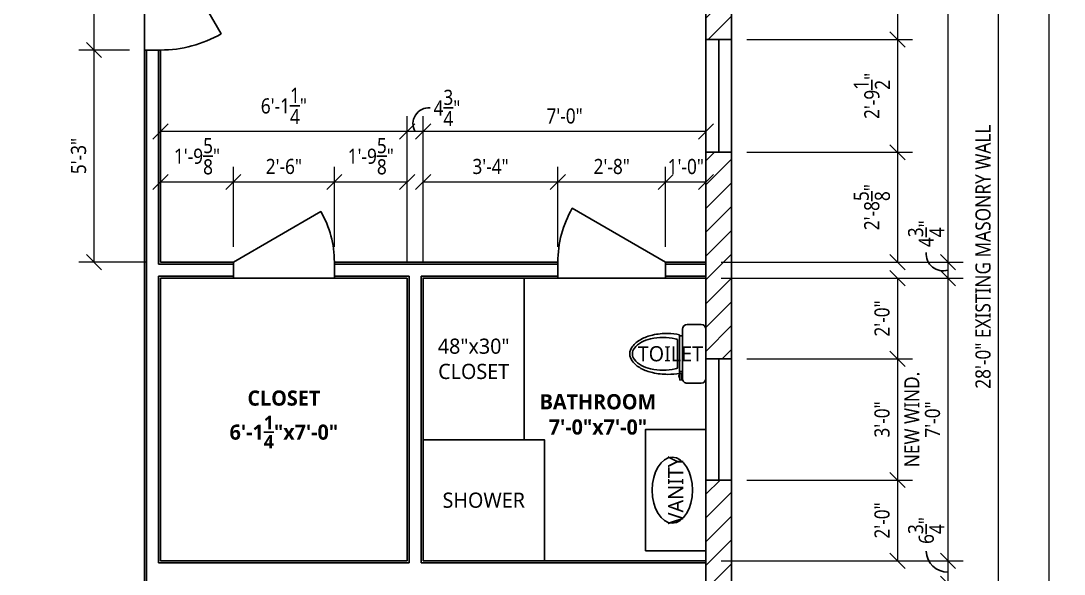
# Model space of a CAD drawing. Header units: inches. Extents: x -195 to 2392, y -698 to 1187.
# Drawn here: x 196.9 to 506.8, y 319.7 to 484 of the extents above; entities that cross this region are included whole.
import ezdxf

# ---------------------------------------------------------------- set-up
doc = ezdxf.new("R2010")
doc.units = ezdxf.units.IN
doc.header["$LTSCALE"] = 35
doc.header["$MEASUREMENT"] = 0
doc.layers.get('Defpoints').update_dxf_attribs({"color": 4})
for name, color, linetype in [('Appliances', 7, 'Continuous'), ('Dimensions', 7, 'Continuous'), ('Walls CMU', 7, 'Continuous'), ('Walls CMU Hatch', 12, 'Continuous'), ('Walls Stud', 7, 'Continuous')]:
    doc.layers.add(name, color=color, linetype=linetype)
doc.styles.add(".25'' Scale", font='segoeui.ttf', dxfattribs={"width": 0.875, "height": 4.5})
doc.dimstyles.new('4 - 1-4 in.', dxfattribs={"dimtxt": 4.5, "dimasz": 4.5, "dimexe": 4.5, "dimexo": 4.5, "dimgap": 2.25, "dimtad": 1, "dimdec": 6, "dimzin": 3, "dimdsep": 46, "dimlunit": 4, "dimtxsty": ".25'' Scale", "dimblk": 'OBLIQUE', "dimcen": 4.5, "dimclrd": 256, "dimclre": 256, "dimclrt": 256, "dimadec": 0, "dimazin": 0, "dimtfac": 1, "dimtdec": 6, "dimtofl": 0, "dimtmove": 2, "dimatfit": 3, "dimfxl": 1, "dimtolj": 1, "dimtzin": 0, "dimlwd": 5, "dimlwe": 5, "dimarcsym": 0})

# ---------------------------------------------------------------- blocks, each defined once
blk = doc.blocks.new('_Oblique')
at = {"color": 0, "linetype": 'ByBlock', "lineweight": -2}
blk.add_line((-0.5, -0.5), (0.5, 0.5), dxfattribs=at)
blk = doc.blocks.new('*D22')
at = {"layer": 'Defpoints', "color": 0, "transparency": 16777216}
for p in [(408, 582), (408, 0), (502.26, 0)]:
    blk.add_point(p, dxfattribs=at)
at = {"layer": 'Dimensions', "lineweight": 5, "transparency": 16777216}
for p, q in [((412.5, 582), (506.76, 582)), ((502.26, 582), (502.26, 0)), ((412.5, 0), (506.76, 0))]:
    blk.add_line(p, q, dxfattribs=at)
at = {"layer": 'Dimensions', "lineweight": 5, "transparency": 16777216, "xscale": 4.5, "yscale": 4.5, "zscale": 4.5}
for p, rotation in [((502.26, 582), 90), ((502.26, 0), 270)]:
    blk.add_blockref('_Oblique', p, dxfattribs=dict(at, rotation=rotation))
at = {"layer": 'Dimensions', "transparency": 16777216, "insert": (497.68, 291), "char_height": 4.5, "attachment_point": 5, "rotation": 90, "style": ".25'' Scale"}
blk.add_mtext('\\A1;48\'-6" OVERALL', dxfattribs=at)
blk = doc.blocks.new('*D24')
at = {"layer": 'Defpoints', "color": 0, "transparency": 16777216}
for p in [(408, 582), (487.26, 582), (408, 246)]:
    blk.add_point(p, dxfattribs=at)
at = {"layer": 'Dimensions', "lineweight": 5, "transparency": 16777216}
for p, q in [((412.5, 582), (491.76, 582)), ((487.26, 246), (487.26, 582)), ((412.5, 246), (491.76, 246))]:
    blk.add_line(p, q, dxfattribs=at)
at = {"layer": 'Dimensions', "lineweight": 5, "transparency": 16777216, "xscale": 4.5, "yscale": 4.5, "zscale": 4.5}
for p, rotation in [((487.26, 582), 90), ((487.26, 246), 270)]:
    blk.add_blockref('_Oblique', p, dxfattribs=dict(at, rotation=rotation))
at = {"layer": 'Dimensions', "transparency": 16777216, "insert": (482.68, 414), "char_height": 4.5, "attachment_point": 5, "rotation": 90, "style": ".25'' Scale"}
blk.add_mtext('\\A1;28\'-0" EXISTING MASONRY WALL', dxfattribs=at)
blk = doc.blocks.new('*D26')
at = {"layer": 'Defpoints', "color": 0, "transparency": 16777216}
for p in [(400.38, 574.38), (400.38, 412.38), (472.26, 412.38)]:
    blk.add_point(p, dxfattribs=at)
at = {"layer": 'Dimensions', "lineweight": 5, "transparency": 16777216}
for p, q in [((404.88, 574.38), (476.76, 574.38)), ((472.26, 574.38), (472.26, 412.38)), ((404.88, 412.38), (476.76, 412.38))]:
    blk.add_line(p, q, dxfattribs=at)
at = {"layer": 'Dimensions', "lineweight": 5, "transparency": 16777216, "xscale": 4.5, "yscale": 4.5, "zscale": 4.5}
for p, rotation in [((472.26, 574.38), 90), ((472.26, 412.38), 270)]:
    blk.add_blockref('_Oblique', p, dxfattribs=dict(at, rotation=rotation))
at = {"layer": 'Dimensions', "transparency": 16777216, "insert": (467.67, 493.37), "char_height": 4.5, "attachment_point": 5, "rotation": 90, "style": ".25'' Scale"}
blk.add_mtext('\\A1;13\'-6"', dxfattribs=at)
blk = doc.blocks.new('*D27')
at = {"layer": 'Defpoints', "color": 0, "transparency": 16777216}
for p in [(400.38, 412.38), (400.38, 407.63), (472.26, 407.63)]:
    blk.add_point(p, dxfattribs=at)
at = {"layer": 'Dimensions', "lineweight": 5, "transparency": 16777216}
for p, q in [((404.88, 412.38), (476.76, 412.38)), ((472.26, 412.38), (472.26, 407.63)), ((404.88, 407.63), (476.76, 407.63))]:
    blk.add_line(p, q, dxfattribs=at)
at = {"layer": 'Dimensions', "lineweight": 5, "transparency": 16777216, "xscale": 4.5, "yscale": 4.5, "zscale": 4.5}
for p, rotation in [((472.26, 412.38), 90), ((472.26, 407.63), 270)]:
    blk.add_blockref('_Oblique', p, dxfattribs=dict(at, rotation=rotation))
at = {"layer": 'Dimensions', "transparency": 16777216, "insert": (465.8, 420.81), "char_height": 4.5, "attachment_point": 5, "rotation": 90, "style": ".25'' Scale"}
blk.add_mtext('\\A1;4{\\H1x;\\S3/4;}"', dxfattribs=at)
blk = doc.blocks.new('*D28')
at = {"layer": 'Defpoints', "color": 0, "transparency": 16777216}
for p in [(400.38, 407.63), (400.38, 323.63), (472.26, 323.63)]:
    blk.add_point(p, dxfattribs=at)
at = {"layer": 'Dimensions', "lineweight": 5, "transparency": 16777216}
for p, q in [((404.88, 407.63), (476.76, 407.63)), ((472.26, 407.63), (472.26, 323.63)), ((404.88, 323.63), (476.76, 323.63))]:
    blk.add_line(p, q, dxfattribs=at)
at = {"layer": 'Dimensions', "lineweight": 5, "transparency": 16777216, "xscale": 4.5, "yscale": 4.5, "zscale": 4.5}
for p, rotation in [((472.26, 407.63), 90), ((472.26, 323.63), 270)]:
    blk.add_blockref('_Oblique', p, dxfattribs=dict(at, rotation=rotation))
at = {"layer": 'Dimensions', "transparency": 16777216, "insert": (467.68, 365.62), "char_height": 4.5, "attachment_point": 5, "rotation": 90, "style": ".25'' Scale"}
blk.add_mtext('\\A1;7\'-0"', dxfattribs=at)
blk = doc.blocks.new('*D29')
at = {"layer": 'Defpoints', "color": 0, "transparency": 16777216}
for p in [(400.38, 323.63), (400.38, 316.88), (472.26, 316.88)]:
    blk.add_point(p, dxfattribs=at)
at = {"layer": 'Dimensions', "lineweight": 5, "transparency": 16777216}
for p, q in [((404.88, 323.63), (476.76, 323.63)), ((472.26, 323.63), (472.26, 316.88)), ((404.88, 316.88), (476.76, 316.88))]:
    blk.add_line(p, q, dxfattribs=at)
at = {"layer": 'Dimensions', "lineweight": 5, "transparency": 16777216, "xscale": 4.5, "yscale": 4.5, "zscale": 4.5}
for p, rotation in [((472.26, 323.63), 90), ((472.26, 316.88), 270)]:
    blk.add_blockref('_Oblique', p, dxfattribs=dict(at, rotation=rotation))
at = {"layer": 'Dimensions', "transparency": 16777216, "insert": (465.8, 332.64), "char_height": 4.5, "attachment_point": 5, "rotation": 90, "style": ".25'' Scale"}
blk.add_mtext('\\A1;6{\\H1x;\\S3/4;}"', dxfattribs=at)
blk = doc.blocks.new('*D59')
at = {"layer": 'Defpoints', "color": 0, "transparency": 16777216}
for p in [(400.38, 407.63), (408, 383.63), (457.26, 383.63)]:
    blk.add_point(p, dxfattribs=at)
at = {"layer": 'Dimensions', "lineweight": 5, "transparency": 16777216}
for p, q in [((404.88, 407.63), (461.76, 407.63)), ((457.26, 407.63), (457.26, 383.63)), ((412.5, 383.63), (461.76, 383.63))]:
    blk.add_line(p, q, dxfattribs=at)
at = {"layer": 'Dimensions', "lineweight": 5, "transparency": 16777216, "xscale": 4.5, "yscale": 4.5, "zscale": 4.5}
for p, rotation in [((457.26, 407.63), 90), ((457.26, 383.63), 270)]:
    blk.add_blockref('_Oblique', p, dxfattribs=dict(at, rotation=rotation))
at = {"layer": 'Dimensions', "transparency": 16777216, "insert": (452.68, 395.63), "char_height": 4.5, "attachment_point": 5, "rotation": 90, "style": ".25'' Scale"}
blk.add_mtext('\\A1;2\'-0"', dxfattribs=at)
blk = doc.blocks.new('*D60')
at = {"layer": 'Defpoints', "color": 0, "transparency": 16777216}
for p in [(408, 383.63), (408, 347.63), (457.26, 347.63)]:
    blk.add_point(p, dxfattribs=at)
at = {"layer": 'Dimensions', "lineweight": 5, "transparency": 16777216}
for p, q in [((412.5, 383.63), (461.76, 383.63)), ((457.26, 383.63), (457.26, 347.63)), ((412.5, 347.63), (461.76, 347.63))]:
    blk.add_line(p, q, dxfattribs=at)
at = {"layer": 'Dimensions', "lineweight": 5, "transparency": 16777216, "xscale": 4.5, "yscale": 4.5, "zscale": 4.5}
for p, rotation in [((457.26, 383.63), 90), ((457.26, 347.63), 270)]:
    blk.add_blockref('_Oblique', p, dxfattribs=dict(at, rotation=rotation))
at = {"layer": 'Dimensions', "transparency": 16777216, "insert": (452.68, 365.63), "char_height": 4.5, "attachment_point": 5, "rotation": 90, "style": ".25'' Scale"}
blk.add_mtext('\\A1;3\'-0"', dxfattribs=at)
blk = doc.blocks.new('*D61')
at = {"layer": 'Defpoints', "color": 0, "transparency": 16777216}
for p in [(408, 347.63), (400.38, 323.63), (457.26, 323.63)]:
    blk.add_point(p, dxfattribs=at)
at = {"layer": 'Dimensions', "lineweight": 5, "transparency": 16777216}
for p, q in [((412.5, 347.63), (461.76, 347.63)), ((457.26, 347.63), (457.26, 323.63)), ((404.88, 323.63), (461.76, 323.63))]:
    blk.add_line(p, q, dxfattribs=at)
at = {"layer": 'Dimensions', "lineweight": 5, "transparency": 16777216, "xscale": 4.5, "yscale": 4.5, "zscale": 4.5}
for p, rotation in [((457.26, 347.63), 90), ((457.26, 323.63), 270)]:
    blk.add_blockref('_Oblique', p, dxfattribs=dict(at, rotation=rotation))
at = {"layer": 'Dimensions', "transparency": 16777216, "insert": (452.68, 335.63), "char_height": 4.5, "attachment_point": 5, "rotation": 90, "style": ".25'' Scale"}
blk.add_mtext('\\A1;2\'-0"', dxfattribs=at)
blk = doc.blocks.new('*D96')
at = {"layer": 'Defpoints', "color": 0, "transparency": 16777216}
for p in [(233.63, 511.38), (218.6, 475.38), (233.63, 475.38)]:
    blk.add_point(p, dxfattribs=at)
at = {"layer": 'Dimensions', "lineweight": 5, "transparency": 16777216}
for p, q in [((229.13, 511.38), (214.1, 511.38)), ((218.6, 511.38), (218.6, 475.38)), ((229.13, 475.38), (214.1, 475.38))]:
    blk.add_line(p, q, dxfattribs=at)
at = {"layer": 'Dimensions', "lineweight": 5, "transparency": 16777216, "xscale": 4.5, "yscale": 4.5, "zscale": 4.5}
for p, rotation in [((218.6, 511.38), 90), ((218.6, 475.38), 270)]:
    blk.add_blockref('_Oblique', p, dxfattribs=dict(at, rotation=rotation))
at = {"layer": 'Dimensions', "transparency": 16777216, "insert": (214.03, 493.38), "char_height": 4.5, "attachment_point": 5, "rotation": 90, "style": ".25'' Scale"}
blk.add_mtext('\\A1;3\'-0"', dxfattribs=at)
blk = doc.blocks.new('*D97')
at = {"layer": 'Defpoints', "color": 0, "transparency": 16777216}
for p in [(233.63, 475.38), (218.6, 412.38), (238.38, 412.38)]:
    blk.add_point(p, dxfattribs=at)
at = {"layer": 'Dimensions', "lineweight": 5, "transparency": 16777216}
for p, q in [((229.13, 475.38), (214.1, 475.38)), ((218.6, 475.38), (218.6, 412.38)), ((233.88, 412.38), (214.1, 412.38))]:
    blk.add_line(p, q, dxfattribs=at)
at = {"layer": 'Dimensions', "lineweight": 5, "transparency": 16777216, "xscale": 4.5, "yscale": 4.5, "zscale": 4.5}
for p, rotation in [((218.6, 475.38), 90), ((218.6, 412.38), 270)]:
    blk.add_blockref('_Oblique', p, dxfattribs=dict(at, rotation=rotation))
at = {"layer": 'Dimensions', "transparency": 16777216, "insert": (214.03, 443.88), "char_height": 4.5, "attachment_point": 5, "rotation": 90, "style": ".25'' Scale"}
blk.add_mtext('\\A1;5\'-3"', dxfattribs=at)
blk = doc.blocks.new('*D98')
at = {"layer": 'Defpoints', "color": 0, "transparency": 16777216}
for p in [(260, 436.19), (238.38, 412.38), (260, 412.38)]:
    blk.add_point(p, dxfattribs=at)
at = {"layer": 'Dimensions', "lineweight": 5, "transparency": 16777216}
for p, q in [((238.38, 416.88), (238.38, 440.69)), ((260, 416.88), (260, 440.69)), ((238.38, 436.19), (260, 436.19))]:
    blk.add_line(p, q, dxfattribs=at)
at = {"layer": 'Dimensions', "lineweight": 5, "transparency": 16777216, "xscale": 4.5, "yscale": 4.5, "zscale": 4.5, "rotation": 180}
blk.add_blockref('_Oblique', (238.38, 436.19), dxfattribs=at)
at = {"layer": 'Dimensions', "lineweight": 5, "transparency": 16777216, "xscale": 4.5, "yscale": 4.5, "zscale": 4.5}
blk.add_blockref('_Oblique', (260, 436.19), dxfattribs=at)
at = {"layer": 'Dimensions', "transparency": 16777216, "insert": (249.19, 443.84), "char_height": 4.5, "attachment_point": 5, "style": ".25'' Scale"}
blk.add_mtext('\\A1;1\'-9{\\H1x;\\S5/8;}"', dxfattribs=at)
blk = doc.blocks.new('*D99')
at = {"layer": 'Defpoints', "color": 0, "transparency": 16777216}
for p in [(290, 436.19), (260, 412.38), (290, 412.38)]:
    blk.add_point(p, dxfattribs=at)
at = {"layer": 'Dimensions', "lineweight": 5, "transparency": 16777216}
for p, q in [((260, 416.88), (260, 440.69)), ((290, 416.88), (290, 440.69)), ((260, 436.19), (290, 436.19))]:
    blk.add_line(p, q, dxfattribs=at)
at = {"layer": 'Dimensions', "lineweight": 5, "transparency": 16777216, "xscale": 4.5, "yscale": 4.5, "zscale": 4.5, "rotation": 180}
blk.add_blockref('_Oblique', (260, 436.19), dxfattribs=at)
at = {"layer": 'Dimensions', "lineweight": 5, "transparency": 16777216, "xscale": 4.5, "yscale": 4.5, "zscale": 4.5}
blk.add_blockref('_Oblique', (290, 436.19), dxfattribs=at)
at = {"layer": 'Dimensions', "transparency": 16777216, "insert": (275, 440.77), "char_height": 4.5, "attachment_point": 5, "style": ".25'' Scale"}
blk.add_mtext('\\A1;2\'-6"', dxfattribs=at)
blk = doc.blocks.new('*D100')
at = {"layer": 'Defpoints', "color": 0, "transparency": 16777216}
for p in [(311.62, 436.19), (290, 412.38), (311.62, 407.62)]:
    blk.add_point(p, dxfattribs=at)
at = {"layer": 'Dimensions', "lineweight": 5, "transparency": 16777216}
for p, q in [((290, 416.88), (290, 440.69)), ((311.62, 412.12), (311.62, 440.69)), ((290, 436.19), (311.62, 436.19))]:
    blk.add_line(p, q, dxfattribs=at)
at = {"layer": 'Dimensions', "lineweight": 5, "transparency": 16777216, "xscale": 4.5, "yscale": 4.5, "zscale": 4.5, "rotation": 180}
blk.add_blockref('_Oblique', (290, 436.19), dxfattribs=at)
at = {"layer": 'Dimensions', "lineweight": 5, "transparency": 16777216, "xscale": 4.5, "yscale": 4.5, "zscale": 4.5}
blk.add_blockref('_Oblique', (311.62, 436.19), dxfattribs=at)
at = {"layer": 'Dimensions', "transparency": 16777216, "insert": (300.81, 443.84), "char_height": 4.5, "attachment_point": 5, "style": ".25'' Scale"}
blk.add_mtext('\\A1;1\'-9{\\H1x;\\S5/8;}"', dxfattribs=at)
blk = doc.blocks.new('*D101')
at = {"layer": 'Defpoints', "color": 0, "transparency": 16777216}
for p in [(356.38, 436.19), (356.38, 412.38), (316.38, 407.62)]:
    blk.add_point(p, dxfattribs=at)
at = {"layer": 'Dimensions', "lineweight": 5, "transparency": 16777216}
for p, q in [((316.38, 412.12), (316.38, 440.69)), ((356.38, 416.88), (356.38, 440.69)), ((316.38, 436.19), (356.38, 436.19))]:
    blk.add_line(p, q, dxfattribs=at)
at = {"layer": 'Dimensions', "lineweight": 5, "transparency": 16777216, "xscale": 4.5, "yscale": 4.5, "zscale": 4.5, "rotation": 180}
blk.add_blockref('_Oblique', (316.38, 436.19), dxfattribs=at)
at = {"layer": 'Dimensions', "lineweight": 5, "transparency": 16777216, "xscale": 4.5, "yscale": 4.5, "zscale": 4.5}
blk.add_blockref('_Oblique', (356.38, 436.19), dxfattribs=at)
at = {"layer": 'Dimensions', "transparency": 16777216, "insert": (336.38, 440.77), "char_height": 4.5, "attachment_point": 5, "style": ".25'' Scale"}
blk.add_mtext('\\A1;3\'-4"', dxfattribs=at)
blk = doc.blocks.new('*D102')
at = {"layer": 'Defpoints', "color": 0, "transparency": 16777216}
for p in [(388.38, 436.19), (356.38, 412.38), (388.38, 412.38)]:
    blk.add_point(p, dxfattribs=at)
at = {"layer": 'Dimensions', "lineweight": 5, "transparency": 16777216}
for p, q in [((356.38, 416.88), (356.38, 440.69)), ((388.38, 416.88), (388.38, 440.69)), ((356.38, 436.19), (388.38, 436.19))]:
    blk.add_line(p, q, dxfattribs=at)
at = {"layer": 'Dimensions', "lineweight": 5, "transparency": 16777216, "xscale": 4.5, "yscale": 4.5, "zscale": 4.5, "rotation": 180}
blk.add_blockref('_Oblique', (356.38, 436.19), dxfattribs=at)
at = {"layer": 'Dimensions', "lineweight": 5, "transparency": 16777216, "xscale": 4.5, "yscale": 4.5, "zscale": 4.5}
blk.add_blockref('_Oblique', (388.38, 436.19), dxfattribs=at)
at = {"layer": 'Dimensions', "transparency": 16777216, "insert": (372.38, 440.76), "char_height": 4.5, "attachment_point": 5, "style": ".25'' Scale"}
blk.add_mtext('\\A1;2\'-8"', dxfattribs=at)
blk = doc.blocks.new('*D103')
at = {"layer": 'Defpoints', "color": 0, "transparency": 16777216}
for p in [(400.38, 436.19), (388.38, 412.38), (400.38, 412.38)]:
    blk.add_point(p, dxfattribs=at)
at = {"layer": 'Dimensions', "lineweight": 5, "transparency": 16777216}
for p, q in [((388.38, 416.88), (388.38, 440.69)), ((400.38, 416.88), (400.38, 440.69)), ((388.38, 436.19), (400.38, 436.19))]:
    blk.add_line(p, q, dxfattribs=at)
at = {"layer": 'Dimensions', "lineweight": 5, "transparency": 16777216, "xscale": 4.5, "yscale": 4.5, "zscale": 4.5, "rotation": 180}
blk.add_blockref('_Oblique', (388.38, 436.19), dxfattribs=at)
at = {"layer": 'Dimensions', "lineweight": 5, "transparency": 16777216, "xscale": 4.5, "yscale": 4.5, "zscale": 4.5}
blk.add_blockref('_Oblique', (400.38, 436.19), dxfattribs=at)
at = {"layer": 'Dimensions', "transparency": 16777216, "insert": (394.38, 440.75), "char_height": 4.5, "attachment_point": 5, "style": ".25'' Scale"}
blk.add_mtext('\\A1;1\'-0"', dxfattribs=at)
blk = doc.blocks.new('*D104')
at = {"layer": 'Defpoints', "color": 0, "transparency": 16777216}
for p in [(316.38, 451.19), (400.38, 412.38), (316.38, 407.62)]:
    blk.add_point(p, dxfattribs=at)
at = {"layer": 'Dimensions', "lineweight": 5, "transparency": 16777216}
for p, q in [((316.38, 412.12), (316.38, 455.69)), ((400.38, 416.88), (400.38, 455.69)), ((400.38, 451.19), (316.38, 451.19))]:
    blk.add_line(p, q, dxfattribs=at)
at = {"layer": 'Dimensions', "lineweight": 5, "transparency": 16777216, "xscale": 4.5, "yscale": 4.5, "zscale": 4.5, "rotation": 180}
blk.add_blockref('_Oblique', (316.38, 451.19), dxfattribs=at)
at = {"layer": 'Dimensions', "lineweight": 5, "transparency": 16777216, "xscale": 4.5, "yscale": 4.5, "zscale": 4.5}
blk.add_blockref('_Oblique', (400.38, 451.19), dxfattribs=at)
at = {"layer": 'Dimensions', "transparency": 16777216, "insert": (358.38, 455.77), "char_height": 4.5, "attachment_point": 5, "style": ".25'' Scale"}
blk.add_mtext('\\A1;7\'-0"', dxfattribs=at)
blk = doc.blocks.new('*D105')
at = {"layer": 'Defpoints', "color": 0, "transparency": 16777216}
for p in [(311.62, 451.19), (311.62, 407.62), (316.38, 407.62)]:
    blk.add_point(p, dxfattribs=at)
at = {"layer": 'Dimensions', "lineweight": 5, "transparency": 16777216}
for p, q in [((311.62, 412.12), (311.62, 455.69)), ((316.38, 412.12), (316.38, 455.69)), ((316.38, 451.19), (311.62, 451.19))]:
    blk.add_line(p, q, dxfattribs=at)
at = {"layer": 'Dimensions', "lineweight": 5, "transparency": 16777216, "xscale": 4.5, "yscale": 4.5, "zscale": 4.5, "rotation": 180}
blk.add_blockref('_Oblique', (311.62, 451.19), dxfattribs=at)
at = {"layer": 'Dimensions', "lineweight": 5, "transparency": 16777216, "xscale": 4.5, "yscale": 4.5, "zscale": 4.5}
blk.add_blockref('_Oblique', (316.38, 451.19), dxfattribs=at)
at = {"layer": 'Dimensions', "transparency": 16777216, "insert": (323.43, 458.18), "char_height": 4.5, "attachment_point": 5, "style": ".25'' Scale"}
blk.add_mtext('\\A1;4{\\H1x;\\S3/4;}"', dxfattribs=at)
blk = doc.blocks.new('*D106')
at = {"layer": 'Defpoints', "color": 0, "transparency": 16777216}
for p in [(238.38, 451.19), (238.38, 412.38), (311.62, 407.62)]:
    blk.add_point(p, dxfattribs=at)
at = {"layer": 'Dimensions', "lineweight": 5, "transparency": 16777216}
for p, q in [((238.38, 416.88), (238.38, 455.69)), ((311.62, 412.12), (311.62, 455.69)), ((311.62, 451.19), (238.38, 451.19))]:
    blk.add_line(p, q, dxfattribs=at)
at = {"layer": 'Dimensions', "lineweight": 5, "transparency": 16777216, "xscale": 4.5, "yscale": 4.5, "zscale": 4.5, "rotation": 180}
blk.add_blockref('_Oblique', (238.38, 451.19), dxfattribs=at)
at = {"layer": 'Dimensions', "lineweight": 5, "transparency": 16777216, "xscale": 4.5, "yscale": 4.5, "zscale": 4.5}
blk.add_blockref('_Oblique', (311.62, 451.19), dxfattribs=at)
at = {"layer": 'Dimensions', "transparency": 16777216, "insert": (275, 458.78), "char_height": 4.5, "attachment_point": 5, "style": ".25'' Scale"}
blk.add_mtext('\\A1;6\'-1{\\H1x;\\S1/4;}"', dxfattribs=at)
blk = doc.blocks.new('*D110')
at = {"layer": 'Defpoints', "color": 0, "transparency": 16777216}
for p in [(400.38, 574.38), (408, 478.5), (457.26, 478.5)]:
    blk.add_point(p, dxfattribs=at)
at = {"layer": 'Dimensions', "lineweight": 5, "transparency": 16777216}
for p, q in [((404.88, 574.38), (461.76, 574.38)), ((457.26, 574.38), (457.26, 478.5)), ((412.5, 478.5), (461.76, 478.5))]:
    blk.add_line(p, q, dxfattribs=at)
at = {"layer": 'Dimensions', "lineweight": 5, "transparency": 16777216, "xscale": 4.5, "yscale": 4.5, "zscale": 4.5}
for p, rotation in [((457.26, 574.38), 90), ((457.26, 478.5), 270)]:
    blk.add_blockref('_Oblique', p, dxfattribs=dict(at, rotation=rotation))
at = {"layer": 'Dimensions', "transparency": 16777216, "insert": (449.68, 526.44), "char_height": 4.5, "attachment_point": 5, "rotation": 90, "style": ".25'' Scale"}
blk.add_mtext('\\A1;7\'-11{\\H1x;\\S7/8;}"', dxfattribs=at)
blk = doc.blocks.new('*D111')
at = {"layer": 'Defpoints', "color": 0, "transparency": 16777216}
for p in [(408, 478.5), (408, 445), (457.26, 445)]:
    blk.add_point(p, dxfattribs=at)
at = {"layer": 'Dimensions', "lineweight": 5, "transparency": 16777216}
for p, q in [((412.5, 478.5), (461.76, 478.5)), ((457.26, 478.5), (457.26, 445)), ((412.5, 445), (461.76, 445))]:
    blk.add_line(p, q, dxfattribs=at)
at = {"layer": 'Dimensions', "lineweight": 5, "transparency": 16777216, "xscale": 4.5, "yscale": 4.5, "zscale": 4.5}
for p, rotation in [((457.26, 478.5), 90), ((457.26, 445), 270)]:
    blk.add_blockref('_Oblique', p, dxfattribs=dict(at, rotation=rotation))
at = {"layer": 'Dimensions', "transparency": 16777216, "insert": (449.63, 461.75), "char_height": 4.5, "attachment_point": 5, "rotation": 90, "style": ".25'' Scale"}
blk.add_mtext('\\A1;2\'-9{\\H1x;\\S1/2;}"', dxfattribs=at)
blk = doc.blocks.new('*D112')
at = {"layer": 'Defpoints', "color": 0, "transparency": 16777216}
for p in [(408, 445), (400.38, 412.38), (457.26, 412.38)]:
    blk.add_point(p, dxfattribs=at)
at = {"layer": 'Dimensions', "lineweight": 5, "transparency": 16777216}
for p, q in [((412.5, 445), (461.76, 445)), ((457.26, 445), (457.26, 412.38)), ((404.88, 412.38), (461.76, 412.38))]:
    blk.add_line(p, q, dxfattribs=at)
at = {"layer": 'Dimensions', "lineweight": 5, "transparency": 16777216, "xscale": 4.5, "yscale": 4.5, "zscale": 4.5}
for p, rotation in [((457.26, 445), 90), ((457.26, 412.38), 270)]:
    blk.add_blockref('_Oblique', p, dxfattribs=dict(at, rotation=rotation))
at = {"layer": 'Dimensions', "transparency": 16777216, "insert": (449.61, 428.69), "char_height": 4.5, "attachment_point": 5, "rotation": 90, "style": ".25'' Scale"}
blk.add_mtext('\\A1;2\'-8{\\H1x;\\S5/8;}"', dxfattribs=at)
blk = doc.blocks.new('Toilet Block')
for p, q in [((0, 0), (-226.7, 0)), ((226.7, 0), (0, 0)), ((-269.9, -43.2), (-269.9, -172.7)), ((269.9, -172.7), (269.9, -43.2)), ((-226.7, -215.9), (226.7, -215.9)), ((179.9, -242.8), (-175.3, -242.8)), ((-164.7, -215.9), (-164.7, -242.8)), ((133.1, -261.9), (-133.1, -261.9)), ((163, -215.9), (163, -242.8)), ((240.8, -223), (182.5, -223)), ((182.5, -223), (182.5, -239.7)), ((182.5, -239.7), (243.6, -239.7)), ((198.3, -223), (198.3, -215.9)), ((211.6, -215.9), (211.6, -223)), ((243.6, -239.7), (240.8, -223))]:
    blk.add_line(p, q)
for centre, radius, start, end in [((-226.7, -43.2), 43.2, 90, 180), ((226.7, -43.2), 43.2, 0, 90), ((-226.7, -172.7), 43.2, 180, 270), ((226.7, -172.7), 43.2, 270, 0), ((460.7, -377.7), 650.2, 168.01944, 177.63471), ((368.6, -396.6), 519.7, 167.42665, 180), ((186.2, -355.9), 332.9, 163.59544, 167.42665), ((-186.2, -355.9), 332.9, 12.57335, 16.40456), ((-368.6, -396.6), 519.7, 0, 12.57335), ((-460.7, -350.9), 649.6, 0, 9.58156), ((205.5, -233.2), 18.3, 200.63996, 339.36004), ((460.7, -350.9), 649.6, 180, 192.57335), ((-460.7, -350.9), 649.6, 347.42665, 0), ((368.6, -396.6), 519.7, 180, 192.57335), ((-368.6, -396.6), 519.7, 347.42665, 0), ((232.8, -401.7), 416.1, 192.57335, 208.30076), ((186.2, -437.3), 332.9, 192.57335, 208.30076), ((-186.2, -437.3), 332.9, 331.69924, 347.42665), ((-232.8, -401.7), 416.1, 331.69924, 347.42665), ((89.3, -479), 253.2, 208.30076, 232.43058), ((71.5, -499.1), 202.6, 208.30076, 232.43058), ((-4, -603.7), 73.7, 229.31665, 273.11393), ((4, -603.7), 73.7, 266.88607, 310.68335), ((-71.5, -499.1), 202.6, 307.56942, 331.69924), ((-89.3, -479), 253.2, 307.56942, 331.69924), ((0, -595.1), 106.7, 232.43058, 270), ((0, -595.1), 106.7, 270, 307.56942)]:
    blk.add_arc(centre, radius, start, end)

msp = doc.modelspace()

# ---------------------------------------------------------------- hatches: boundary and pattern name
at = {"layer": 'Walls CMU Hatch'}
h = msp.add_hatch(dxfattribs=at)
h.set_pattern_fill('ANSI31', color=8, scale=40)
h.set_pattern_definition([(45, (1122.4343, -341.635), (-3.535534, 3.535534), [])])
h.paths.add_polyline_path([(352.5, 582), (352.5, 574.375), (400.375, 574.375), (400.375, 478.5), (408, 478.5), (408, 582)])
h.paths.add_polyline_path([(277, 574.375), (277, 582), (222, 582), (222, 574.375)])
h.paths.add_polyline_path([(123, 582), (123, 574.375), (186, 574.375), (186, 582)])
h.paths.add_polyline_path([(0, 503), (7.625, 503), (7.625, 574.375), (47.5, 574.375), (47.5, 582), (0, 582)])
h.paths.add_polyline_path([(0, 286.125), (7.625, 286.125), (7.625, 463), (0, 463)])
h.paths.add_polyline_path([(408, 347.625), (400.375, 347.625), (400.375, 246), (408, 246)])
h.paths.add_polyline_path([(400.375, 383.625), (408, 383.625), (408, 445), (400.375, 445)])

# ---------------------------------------------------------------- linework, layer by layer
at = {"layer": 'Appliances'}
for points in [[(316.375, 359.625), (346.375, 359.625), (346.375, 407.625), (316.375, 407.625)], [(382.375, 326.625), (400.375, 326.625), (400.375, 362.625), (382.375, 362.625)], [(316.375, 323.625), (352.375, 323.625), (352.375, 359.625), (316.375, 359.625)]]:
    msp.add_lwpolyline(points, close=True, dxfattribs=at)
msp.add_ellipse((390.375, 344.625), major_axis=(0, -9.7929237), ratio=0.6126873001, dxfattribs=at)
at = {"layer": 'Dimensions'}
for centre, radius, start, end in [((318.0056074, 453.5513638), 4.6498356, 84.684107002, 210.520060502), ((470.8231748, 414.8311922), 5.0392319, 175.336919711, 286.520913294), ((472.2300661, 326.6822378), 6.4322907, 181.704926546, 270.232410246)]:
    msp.add_arc(centre, radius, start, end, dxfattribs=at)
at = {"layer": 'Walls CMU'}
msp.add_line((404.1875, 347.625), (404.1875, 383.625), dxfattribs=at)
msp.add_lwpolyline([(222, 582), (408, 582), (408, 246), (400.375, 246), (400.375, 574.375), (222, 574.375)], close=True, dxfattribs=at)
for points in [[(408, 478.5), (400.375, 478.5)], [(404.1875, 445), (404.1875, 478.5)], [(408, 445), (400.375, 445)], [(408, 383.625), (400.375, 383.625)], [(408, 347.625), (400.375, 347.625)]]:
    msp.add_lwpolyline(points, dxfattribs=at)
at = {"layer": 'Walls Stud'}
msp.add_line((233.625, 475.375), (233.625, 292.875), dxfattribs=at)
for points in [[(233.625, 511.375), (233.625, 475.375)], [(238.375, 475.375), (233.625, 475.375)], [(234.25, 292.875), (234.25, 475.375)], [(237.75, 475.375), (237.75, 411.75)], [(238.375, 475.375), (238.375, 412.375)], [(238.375, 412.375), (260, 412.375)], [(260, 407.625), (260, 412.375)], [(290, 407.625), (290, 412.375)], [(290, 412.375), (356.375, 412.375)], [(356.375, 407.625), (356.375, 412.375)], [(388.375, 407.625), (388.375, 412.375)], [(388.375, 412.375), (400.375, 412.375)], [(237.75, 411.75), (260, 411.75)], [(290, 411.75), (356.375, 411.75)], [(388.375, 411.75), (400.375, 411.75)], [(237.75, 408.25), (260, 408.25)], [(237.75, 408.25), (237.75, 323)], [(238.375, 407.625), (260, 407.625)], [(238.375, 407.625), (238.375, 323.625)], [(260, 407.625), (290, 407.625)], [(290, 408.25), (312.25, 408.25)], [(290, 407.625), (311.625, 407.625)], [(311.625, 407.625), (311.625, 323.625)], [(312.25, 408.25), (312.25, 323)], [(315.75, 408.25), (315.75, 323)], [(315.75, 408.25), (356.375, 408.25)], [(316.375, 407.625), (316.375, 323.625)], [(316.375, 407.625), (356.375, 407.625)], [(388.375, 407.625), (356.375, 407.625)], [(388.375, 408.25), (400.375, 408.25)], [(388.375, 407.625), (400.375, 407.625)], [(237.75, 323), (312.25, 323)], [(238.375, 323.625), (311.625, 323.625)], [(315.75, 323), (400.375, 323)], [(316.375, 323.625), (400.375, 323.625)]]:
    msp.add_lwpolyline(points, dxfattribs=at)
for points in [[(238.375, 475.375, 0.1316524976), (256.375, 480.1980855), (238.375, 511.375)], [(356.375, 412.375, -0.1316524976), (360.6621871, 428.375), (388.375, 412.375)], [(290, 412.375, 0.1316524976), (285.9807621, 427.375), (260, 412.375)]]:
    msp.add_lwpolyline(points, format="xyb", dxfattribs=at)

# ---------------------------------------------------------------- block references
at = {"layer": 'Appliances', "xscale": 0.03223157310515231, "yscale": 0.03223157310515231, "zscale": 0.03223157310515231, "rotation": 270}
msp.add_blockref('Toilet Block', (400.375, 385.125), dxfattribs=at)

# ---------------------------------------------------------------- texts
at = {"layer": 'Dimensions', "char_height": 4.5, "attachment_point": 5, "style": ".25'' Scale"}
for s, insert, width in [('\\A1;{\\W1;48"x30" CLOSET}', (331.375, 383.625), 23.01363307), ('\\A1;{\\W1;TOILET}', (389.8060104, 385.125), 23.01363307), ('\\A1;{\\fSegoe UI|b1|i0|c0|p34;\\W1;CLOSET\\P6\'-1\\H0.9x;\\S1/4;\\H1.11111x;"x7\'-0"}', (275, 365.625), 42), ('\\A1;{\\fSegoe UI|b1|i0|c0|p34;\\W1;BATHROOM\\P7\'-0"x7\'-0"}', (368.2827975, 367.1114229), 42), ('\\A1;{\\W1;SHOWER}', (334.375, 341.625), 23.01363307)]:
    msp.add_mtext(s, dxfattribs=dict(at, insert=insert, width=width))
at = {"layer": 'Dimensions', "char_height": 4.5, "rotation": 90, "style": ".25'' Scale"}
for s, insert, width, attachment_point in [('\\A1;NEW WIND.', (459.2561575, 365.625), 30.709461625, 2), ('\\A1;{\\W1;VANITY}', (391.375, 344.625), 23.01363307, 5)]:
    msp.add_mtext(s, dxfattribs=dict(at, insert=insert, width=width, attachment_point=attachment_point))

# ---------------------------------------------------------------- dimensions: what is measured, and where the dimension line sits
at = {"layer": 'Dimensions'}
for base, p1, p2, text, picture, middle in [((502.2561574877, 0), (408, 582), (408, 0), '<> OVERALL', '*D22', (497.6792746425, 291)), ((487.2561575, 582), (408, 246), (408, 582), '<> EXISTING MASONRY WALL', '*D24', (482.6792746, 414))]:
    dim = msp.add_linear_dim(base=base, p1=p1, p2=p2, angle=90, text=text, dimstyle='4 - 1-4 in.', dxfattribs=at)
    dim.commit()
    dim.dimension.update_dxf_attribs({"geometry": picture, "text_midpoint": middle})
for base, p1, p2, picture, middle in [((472.2561575, 412.375), (400.375, 574.375), (400.375, 412.375), '*D26', (467.6667223, 493.375)), ((457.2561575, 478.5), (400.375, 574.375), (408, 478.5), '*D110', (449.6824127, 526.4375)), ((218.6023833, 475.375), (233.625, 511.375), (233.625, 475.375), '*D96', (214.0255004, 493.375)), ((457.2561575, 445), (408, 478.5), (408, 445), '*D111', (449.6290654, 461.75)), ((218.6023833, 412.375), (233.625, 475.375), (238.375, 412.375), '*D97', (214.0255004, 443.875)), ((457.2561575, 412.375), (408, 445), (400.375, 412.375), '*D112', (449.6070989, 428.6875)), ((472.2561575, 323.625), (400.375, 407.625), (400.375, 323.625), '*D28', (467.6792746, 365.625)), ((457.2561575, 383.625), (400.375, 407.625), (408, 383.625), '*D59', (452.6792746, 395.625)), ((457.2561575, 347.625), (408, 383.625), (408, 347.625), '*D60', (452.6792746, 365.625)), ((457.2561575, 323.625), (408, 347.625), (400.375, 323.625), '*D61', (452.6792746, 335.625))]:
    dim = msp.add_linear_dim(base=base, p1=p1, p2=p2, angle=90, dimstyle='4 - 1-4 in.', dxfattribs=at)
    dim.commit()
    dim.dimension.update_dxf_attribs({"geometry": picture, "text_midpoint": middle})
for base, p1, p2, picture, middle in [((238.375, 451.1899913), (311.625, 407.625), (238.375, 412.375), '*D106', (275, 458.7794264)), ((316.375, 451.1899913), (400.375, 412.375), (316.375, 407.625), '*D104', (358.375, 455.7668741)), ((260, 436.1899913), (238.375, 412.375), (260, 412.375), '*D98', (249.1875, 443.842188)), ((311.625, 436.1899913), (290, 412.375), (311.625, 407.625), '*D100', (300.8125, 443.842188)), ((290, 436.1899913), (260, 412.375), (290, 412.375), '*D99', (275, 440.7668741)), ((356.375, 436.1899913), (316.375, 407.625), (356.375, 412.375), '*D101', (336.375, 440.7668741)), ((388.375, 436.1899913), (356.375, 412.375), (388.375, 412.375), '*D102', (372.375, 440.7637361))]:
    dim = msp.add_linear_dim(base=base, p1=p1, p2=p2, dimstyle='4 - 1-4 in.', dxfattribs=at)
    dim.commit()
    dim.dimension.update_dxf_attribs({"geometry": picture, "text_midpoint": middle})
for base, p1, p2, picture, middle in [((311.625, 451.1899913), (316.375, 407.625), (311.625, 407.625), '*D105', (323.4264908, 458.1812007)), ((400.375, 436.1899913), (388.375, 412.375), (400.375, 412.375), '*D103', (394.375, 440.7529323))]:
    dim = msp.add_linear_dim(base=base, p1=p1, p2=p2, dimstyle='4 - 1-4 in.', dxfattribs=at)
    dim.commit()
    dim.dimension.update_dxf_attribs({"geometry": picture, "text_midpoint": middle, "dimtype": 160})
for base, p1, p2, picture, middle in [((472.2561575, 407.625), (400.375, 412.375), (400.375, 407.625), '*D27', (465.8006229, 420.8135897)), ((472.2561575, 316.875), (400.375, 323.625), (400.375, 316.875), '*D29', (465.8006229, 332.6379658))]:
    dim = msp.add_linear_dim(base=base, p1=p1, p2=p2, angle=90, dimstyle='4 - 1-4 in.', dxfattribs=at)
    dim.commit()
    dim.dimension.update_dxf_attribs({"geometry": picture, "text_midpoint": middle, "dimtype": 160})

doc.saveas('drawing.dxf')
